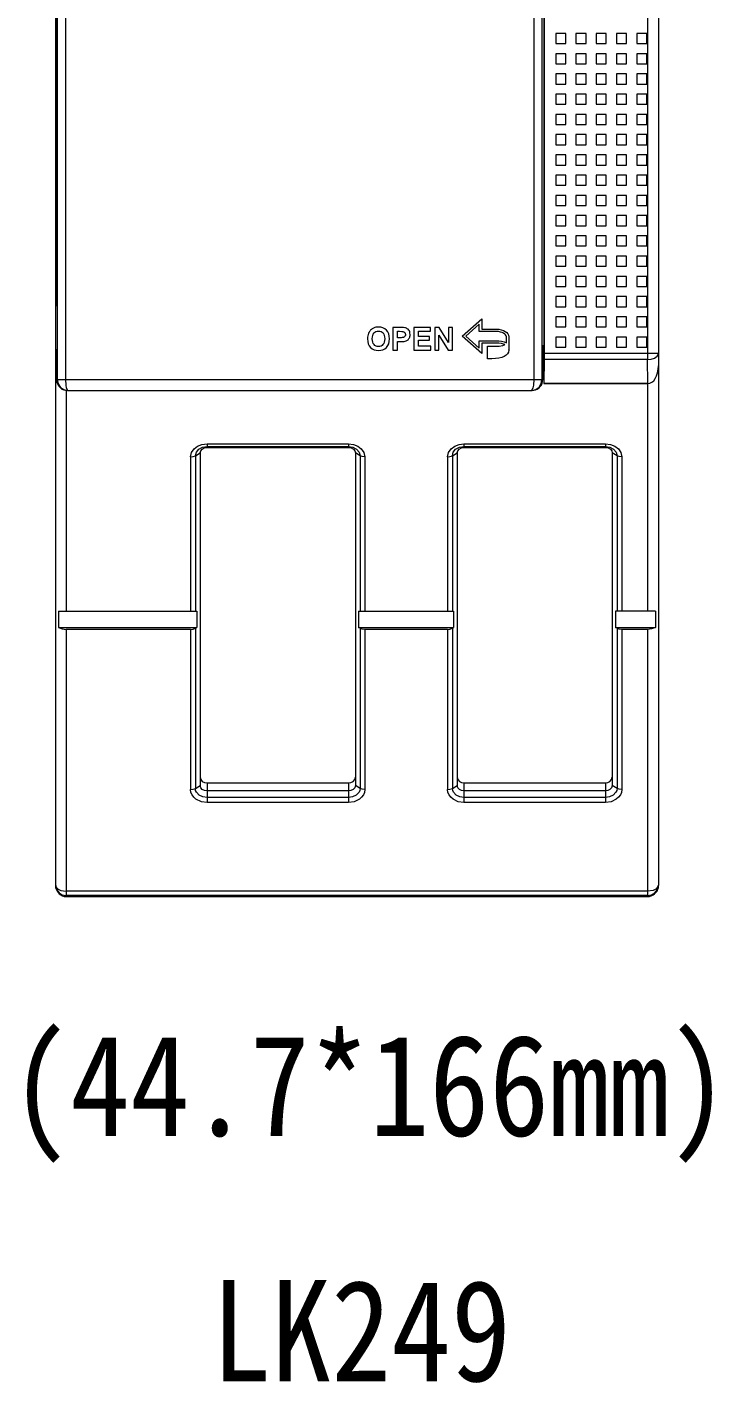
# Model space of a CAD drawing. Header units: millimetres. Extents: x 33157 to 59611, y -29750 to 1750.
# Drawn here: x 54311 to 54361.8, y 277.2 to 377.6 of the extents above; entities that cross this region are included whole.
import ezdxf

# ---------------------------------------------------------------- set-up
doc = ezdxf.new("R2010")
doc.units = ezdxf.units.MM
doc.layers.get('0').update_dxf_attribs({"lineweight": 18})
doc.styles.add('STYLE1', font='')
doc.styles.get('STYLE1').set_extended_font_data('宋体')

msp = doc.modelspace()

# ---------------------------------------------------------------- linework, layer by layer
at = {"lineweight": 9}
for p, q in [((54313.1, 478.4), (54313.1, 314)), ((54349.31, 478.4), (54349.31, 351.24)), ((54357, 474.19), (54357, 352.98)), ((54357.8, 473.39), (54357.8, 353.46)), ((54313.16, 412.2), (54313.16, 357)), ((54313.23, 412.2), (54313.23, 351.5)), ((54349.17, 412.2), (54349.17, 351.5)), ((54349.31, 412.2), (54349.31, 354.02)), ((54349.32, 412.61), (54349.32, 353.46)), ((54313.85, 411.64), (54313.85, 351.5)), ((54348.57, 411.64), (54348.57, 351.5)), ((54313.22, 356.99), (54313.22, 353.7)), ((54313.19, 353.7), (54313.19, 351.5)), ((54349.23, 354), (54349.23, 351.5)), ((54349.32, 353.46), (54349.32, 352.98)), ((54357.8, 353.46), (54357.8, 352.52)), ((54357.8, 352.52), (54357.8, 314)), ((54313.9, 350.7), (54313.9, 334.33)), ((54349.31, 351.24), (54349.31, 351.2)), ((54357, 351.2), (54357, 334.33)), ((54324.34, 346.75), (54324.34, 346.48)), ((54334.82, 346.75), (54334.82, 346.48)), ((54343.38, 346.75), (54343.38, 346.48)), ((54353.88, 346.75), (54353.88, 346.48)), ((54323.12, 345.78), (54323.12, 334.33)), ((54323.48, 345.86), (54323.48, 334.33)), ((54323.83, 346.07), (54323.83, 321.42)), ((54335.34, 346.07), (54335.34, 321.42)), ((54335.68, 345.86), (54335.68, 334.33)), ((54336.03, 345.78), (54336.03, 334.33)), ((54342.17, 345.78), (54342.17, 334.33)), ((54342.53, 345.86), (54342.53, 334.33)), ((54342.88, 346.07), (54342.88, 321.42)), ((54354.38, 346.07), (54354.38, 321.42)), ((54354.74, 345.86), (54354.74, 334.33)), ((54355.09, 345.78), (54355.09, 334.33)), ((54313.33, 334.33), (54313.33, 333.13)), ((54323.58, 334.33), (54323.58, 333.13)), ((54335.58, 334.33), (54335.58, 333.13)), ((54342.62, 334.33), (54342.62, 333.13)), ((54354.63, 334.33), (54354.63, 333.13)), ((54357.59, 334.33), (54357.59, 333.13)), ((54313.9, 332.98), (54313.9, 313.2)), ((54323.12, 332.98), (54323.12, 321.12)), ((54323.48, 333.07), (54323.48, 321.21)), ((54335.68, 333.07), (54335.68, 321.21)), ((54336.03, 332.98), (54336.03, 321.12)), ((54342.17, 332.98), (54342.17, 321.12)), ((54342.53, 333.07), (54342.53, 321.21)), ((54354.74, 333.07), (54354.74, 321.21)), ((54355.09, 332.98), (54355.09, 321.12)), ((54357, 332.98), (54357, 313.2)), ((54324.34, 321.62), (54324.34, 320.16)), ((54334.82, 321.62), (54334.82, 320.16)), ((54343.38, 321.62), (54343.38, 320.16)), ((54353.88, 321.62), (54353.88, 320.16)), ((54357.8, 314.06), (54357.8, 314))]:
    msp.add_line(p, q, dxfattribs=at)
for points in [[(54350.19, 376.4), (54350.94, 376.4), (54350.94, 377.15), (54350.19, 377.15)], [(54351.69, 376.4), (54352.44, 376.4), (54352.44, 377.15), (54351.69, 377.15)], [(54353.19, 376.4), (54353.94, 376.4), (54353.94, 377.15), (54353.19, 377.15)], [(54354.69, 376.4), (54355.44, 376.4), (54355.44, 377.15), (54354.69, 377.15)], [(54356.19, 376.4), (54356.94, 376.4), (54356.94, 377.15), (54356.19, 377.15)], [(54350.19, 374.9), (54350.94, 374.9), (54350.94, 375.65), (54350.19, 375.65)], [(54351.69, 374.9), (54352.44, 374.9), (54352.44, 375.65), (54351.69, 375.65)], [(54353.19, 374.9), (54353.94, 374.9), (54353.94, 375.65), (54353.19, 375.65)], [(54354.69, 374.9), (54355.44, 374.9), (54355.44, 375.65), (54354.69, 375.65)], [(54356.19, 374.9), (54356.94, 374.9), (54356.94, 375.65), (54356.19, 375.65)], [(54350.19, 373.4), (54350.94, 373.4), (54350.94, 374.15), (54350.19, 374.15)], [(54351.69, 373.4), (54352.44, 373.4), (54352.44, 374.15), (54351.69, 374.15)], [(54353.19, 373.4), (54353.94, 373.4), (54353.94, 374.15), (54353.19, 374.15)], [(54354.69, 373.4), (54355.44, 373.4), (54355.44, 374.15), (54354.69, 374.15)], [(54356.19, 373.4), (54356.94, 373.4), (54356.94, 374.15), (54356.19, 374.15)], [(54350.19, 371.9), (54350.94, 371.9), (54350.94, 372.65), (54350.19, 372.65)], [(54351.69, 371.9), (54352.44, 371.9), (54352.44, 372.65), (54351.69, 372.65)], [(54353.19, 371.9), (54353.94, 371.9), (54353.94, 372.65), (54353.19, 372.65)], [(54354.69, 371.9), (54355.44, 371.9), (54355.44, 372.65), (54354.69, 372.65)], [(54356.19, 371.9), (54356.94, 371.9), (54356.94, 372.65), (54356.19, 372.65)], [(54350.19, 370.4), (54350.94, 370.4), (54350.94, 371.15), (54350.19, 371.15)], [(54351.69, 370.4), (54352.44, 370.4), (54352.44, 371.15), (54351.69, 371.15)], [(54353.19, 370.4), (54353.94, 370.4), (54353.94, 371.15), (54353.19, 371.15)], [(54354.69, 370.4), (54355.44, 370.4), (54355.44, 371.15), (54354.69, 371.15)], [(54356.19, 370.4), (54356.94, 370.4), (54356.94, 371.15), (54356.19, 371.15)], [(54350.19, 368.9), (54350.94, 368.9), (54350.94, 369.65), (54350.19, 369.65)], [(54351.69, 368.9), (54352.44, 368.9), (54352.44, 369.65), (54351.69, 369.65)], [(54353.19, 368.9), (54353.94, 368.9), (54353.94, 369.65), (54353.19, 369.65)], [(54354.69, 368.9), (54355.44, 368.9), (54355.44, 369.65), (54354.69, 369.65)], [(54356.19, 368.9), (54356.94, 368.9), (54356.94, 369.65), (54356.19, 369.65)], [(54350.19, 367.4), (54350.94, 367.4), (54350.94, 368.15), (54350.19, 368.15)], [(54351.69, 367.4), (54352.44, 367.4), (54352.44, 368.15), (54351.69, 368.15)], [(54353.19, 367.4), (54353.94, 367.4), (54353.94, 368.15), (54353.19, 368.15)], [(54354.69, 367.4), (54355.44, 367.4), (54355.44, 368.15), (54354.69, 368.15)], [(54356.19, 367.4), (54356.94, 367.4), (54356.94, 368.15), (54356.19, 368.15)], [(54350.19, 365.9), (54350.94, 365.9), (54350.94, 366.65), (54350.19, 366.65)], [(54351.69, 365.9), (54352.44, 365.9), (54352.44, 366.65), (54351.69, 366.65)], [(54353.19, 365.9), (54353.94, 365.9), (54353.94, 366.65), (54353.19, 366.65)], [(54354.69, 365.9), (54355.44, 365.9), (54355.44, 366.65), (54354.69, 366.65)], [(54356.19, 365.9), (54356.94, 365.9), (54356.94, 366.65), (54356.19, 366.65)], [(54350.19, 364.4), (54350.94, 364.4), (54350.94, 365.15), (54350.19, 365.15)], [(54351.69, 364.4), (54352.44, 364.4), (54352.44, 365.15), (54351.69, 365.15)], [(54353.19, 364.4), (54353.94, 364.4), (54353.94, 365.15), (54353.19, 365.15)], [(54354.69, 364.4), (54355.44, 364.4), (54355.44, 365.15), (54354.69, 365.15)], [(54356.19, 364.4), (54356.94, 364.4), (54356.94, 365.15), (54356.19, 365.15)], [(54350.19, 362.9), (54350.94, 362.9), (54350.94, 363.65), (54350.19, 363.65)], [(54351.69, 362.9), (54352.44, 362.9), (54352.44, 363.65), (54351.69, 363.65)], [(54353.19, 362.9), (54353.94, 362.9), (54353.94, 363.65), (54353.19, 363.65)], [(54354.69, 362.9), (54355.44, 362.9), (54355.44, 363.65), (54354.69, 363.65)], [(54356.19, 362.9), (54356.94, 362.9), (54356.94, 363.65), (54356.19, 363.65)], [(54350.19, 361.4), (54350.94, 361.4), (54350.94, 362.15), (54350.19, 362.15)], [(54351.69, 361.4), (54352.44, 361.4), (54352.44, 362.15), (54351.69, 362.15)], [(54353.19, 361.4), (54353.94, 361.4), (54353.94, 362.15), (54353.19, 362.15)], [(54354.69, 361.4), (54355.44, 361.4), (54355.44, 362.15), (54354.69, 362.15)], [(54356.19, 361.4), (54356.94, 361.4), (54356.94, 362.15), (54356.19, 362.15)], [(54350.19, 359.9), (54350.94, 359.9), (54350.94, 360.65), (54350.19, 360.65)], [(54351.69, 359.9), (54352.44, 359.9), (54352.44, 360.65), (54351.69, 360.65)], [(54353.19, 359.9), (54353.94, 359.9), (54353.94, 360.65), (54353.19, 360.65)], [(54354.69, 359.9), (54355.44, 359.9), (54355.44, 360.65), (54354.69, 360.65)], [(54356.19, 359.9), (54356.94, 359.9), (54356.94, 360.65), (54356.19, 360.65)], [(54350.19, 358.4), (54350.94, 358.4), (54350.94, 359.15), (54350.19, 359.15)], [(54351.69, 358.4), (54352.44, 358.4), (54352.44, 359.15), (54351.69, 359.15)], [(54353.19, 358.4), (54353.94, 358.4), (54353.94, 359.15), (54353.19, 359.15)], [(54354.69, 358.4), (54355.44, 358.4), (54355.44, 359.15), (54354.69, 359.15)], [(54356.19, 358.4), (54356.94, 358.4), (54356.94, 359.15), (54356.19, 359.15)], [(54350.19, 356.9), (54350.94, 356.9), (54350.94, 357.65), (54350.19, 357.65)], [(54351.69, 356.9), (54352.44, 356.9), (54352.44, 357.65), (54351.69, 357.65)], [(54353.19, 356.9), (54353.94, 356.9), (54353.94, 357.65), (54353.19, 357.65)], [(54354.69, 356.9), (54355.44, 356.9), (54355.44, 357.65), (54354.69, 357.65)], [(54356.19, 356.9), (54356.94, 356.9), (54356.94, 357.65), (54356.19, 357.65)], [(54350.19, 355.4), (54350.94, 355.4), (54350.94, 356.15), (54350.19, 356.15)], [(54351.69, 355.4), (54352.44, 355.4), (54352.44, 356.15), (54351.69, 356.15)], [(54353.19, 355.4), (54353.94, 355.4), (54353.94, 356.15), (54353.19, 356.15)], [(54354.69, 355.4), (54355.44, 355.4), (54355.44, 356.15), (54354.69, 356.15)], [(54356.19, 355.4), (54356.94, 355.4), (54356.94, 356.15), (54356.19, 356.15)], [(54350.19, 353.9), (54350.94, 353.9), (54350.94, 354.65), (54350.19, 354.65)], [(54351.69, 353.9), (54352.44, 353.9), (54352.44, 354.65), (54351.69, 354.65)], [(54353.19, 353.9), (54353.94, 353.9), (54353.94, 354.65), (54353.19, 354.65)], [(54354.69, 353.9), (54355.44, 353.9), (54355.44, 354.65), (54354.69, 354.65)], [(54356.19, 353.9), (54356.94, 353.9), (54356.94, 354.65), (54356.19, 354.65)]]:
    msp.add_lwpolyline(points, close=True)
for points in [[(54313.16, 357), (54313.16, 357), (54313.22, 356.99), (54313.22, 356.99)], [(54313.22, 353.7), (54313.22, 353.7), (54313.19, 353.7), (54313.19, 353.7)], [(54349.31, 354.02), (54349.31, 354.02), (54349.23, 354), (54349.23, 354)], [(54313.19, 353.46), (54313.19, 353.46), (54313.1, 353.46), (54313.1, 353.46)], [(54313.1, 353.46), (54313.1, 353.46), (54313.17, 353.26), (54313.17, 353.26)], [(54349.23, 353.46), (54349.23, 353.46), (54349.31, 353.46), (54349.31, 353.46)], [(54349.23, 352.98), (54349.23, 352.98), (54349.31, 352.98), (54349.31, 352.98)], [(54349.32, 353.46), (54349.32, 353.46), (54357.8, 353.46), (54357.8, 353.46)], [(54357, 352.98), (54357, 352.98), (54349.32, 352.98), (54349.32, 352.98)], [(54349.32, 352.98), (54349.32, 352.98), (54349.31, 351.2), (54349.31, 351.2)], [(54357.02, 351.2), (54357.02, 351.2), (54357, 352.98), (54357, 352.98)], [(54313.19, 351.5), (54313.19, 351.5), (54349.23, 351.5), (54349.23, 351.5)], [(54313.99, 350.7), (54313.99, 350.7), (54348.43, 350.7), (54348.43, 350.7)], [(54314, 350.71), (54314, 350.71), (54314.03, 350.7), (54314.03, 350.7)], [(54348.42, 350.71), (54348.42, 350.71), (54348.37, 350.7), (54348.37, 350.7)], [(54348.37, 350.7), (54348.37, 350.7), (54348.43, 350.7), (54348.43, 350.7)], [(54357, 351.2), (54357, 351.2), (54349.31, 351.24), (54349.31, 351.24)], [(54349.31, 351.2), (54349.31, 351.2), (54357.02, 351.2), (54357.02, 351.2)], [(54323.96, 346.69), (54323.96, 346.69), (54324.34, 346.75), (54324.34, 346.75)], [(54324.34, 346.75), (54324.34, 346.75), (54334.82, 346.75), (54334.82, 346.75)], [(54334.82, 346.75), (54334.82, 346.75), (54335.2, 346.69), (54335.2, 346.69)], [(54343.02, 346.69), (54343.02, 346.69), (54343.38, 346.75), (54343.38, 346.75)], [(54343.38, 346.75), (54343.38, 346.75), (54353.88, 346.75), (54353.88, 346.75)], [(54353.88, 346.75), (54353.88, 346.75), (54354.26, 346.69), (54354.26, 346.69)], [(54323.48, 345.86), (54323.48, 345.86), (54323.83, 346.07), (54323.83, 346.07)], [(54323.74, 346.34), (54323.74, 346.34), (54324.01, 346.49), (54324.01, 346.49)], [(54324.01, 346.49), (54324.01, 346.49), (54324.34, 346.55), (54324.34, 346.55)], [(54324.34, 346.55), (54324.34, 346.55), (54334.82, 346.55), (54334.82, 346.55)], [(54324.34, 346.48), (54324.34, 346.48), (54334.82, 346.48), (54334.82, 346.48)], [(54334.82, 346.55), (54334.82, 346.55), (54335.16, 346.49), (54335.16, 346.49)], [(54335.16, 346.49), (54335.16, 346.49), (54335.43, 346.34), (54335.43, 346.34)], [(54335.68, 345.86), (54335.68, 345.86), (54335.34, 346.07), (54335.34, 346.07)], [(54342.53, 345.86), (54342.53, 345.86), (54342.88, 346.07), (54342.88, 346.07)], [(54342.77, 346.34), (54342.77, 346.34), (54343.06, 346.49), (54343.06, 346.49)], [(54343.06, 346.49), (54343.06, 346.49), (54343.38, 346.55), (54343.38, 346.55)], [(54343.38, 346.55), (54343.38, 346.55), (54353.88, 346.55), (54353.88, 346.55)], [(54343.38, 346.48), (54343.38, 346.48), (54353.88, 346.48), (54353.88, 346.48)], [(54353.88, 346.55), (54353.88, 346.55), (54354.21, 346.49), (54354.21, 346.49)], [(54354.21, 346.49), (54354.21, 346.49), (54354.48, 346.34), (54354.48, 346.34)], [(54354.74, 345.86), (54354.74, 345.86), (54354.38, 346.07), (54354.38, 346.07)], [(54313.33, 334.33), (54313.33, 334.33), (54323.58, 334.33), (54323.58, 334.33)], [(54335.58, 334.33), (54335.58, 334.33), (54342.62, 334.33), (54342.62, 334.33)], [(54357.59, 334.33), (54357.59, 334.33), (54354.63, 334.33), (54354.63, 334.33)], [(54313.33, 333.13), (54313.33, 333.13), (54323.58, 333.13), (54323.58, 333.13)], [(54323.12, 332.98), (54323.12, 332.98), (54313.9, 332.98), (54313.9, 332.98)], [(54323.48, 333.07), (54323.48, 333.07), (54323.58, 333.13), (54323.58, 333.13)], [(54335.58, 333.13), (54335.58, 333.13), (54342.62, 333.13), (54342.62, 333.13)], [(54335.68, 333.07), (54335.68, 333.07), (54335.58, 333.13), (54335.58, 333.13)], [(54342.17, 332.98), (54342.17, 332.98), (54336.03, 332.98), (54336.03, 332.98)], [(54342.53, 333.07), (54342.53, 333.07), (54342.62, 333.13), (54342.62, 333.13)], [(54354.63, 333.13), (54354.63, 333.13), (54357.59, 333.13), (54357.59, 333.13)], [(54354.74, 333.07), (54354.74, 333.07), (54354.63, 333.13), (54354.63, 333.13)], [(54357, 332.98), (54357, 332.98), (54355.09, 332.98), (54355.09, 332.98)], [(54324.34, 321.62), (54324.34, 321.62), (54334.82, 321.62), (54334.82, 321.62)], [(54343.38, 321.62), (54343.38, 321.62), (54353.88, 321.62), (54353.88, 321.62)], [(54323.48, 321.21), (54323.48, 321.21), (54323.83, 321.42), (54323.83, 321.42)], [(54334.82, 321.03), (54334.82, 321.03), (54324.34, 321.03), (54324.34, 321.03)], [(54334.82, 320.53), (54334.82, 320.53), (54324.34, 320.53), (54324.34, 320.53)], [(54335.68, 321.21), (54335.68, 321.21), (54335.34, 321.42), (54335.34, 321.42)], [(54342.53, 321.21), (54342.53, 321.21), (54342.88, 321.42), (54342.88, 321.42)], [(54353.88, 321.03), (54353.88, 321.03), (54343.38, 321.03), (54343.38, 321.03)], [(54353.88, 320.53), (54353.88, 320.53), (54343.38, 320.53), (54343.38, 320.53)], [(54354.74, 321.21), (54354.74, 321.21), (54354.38, 321.42), (54354.38, 321.42)], [(54334.82, 320.16), (54334.82, 320.16), (54324.34, 320.16), (54324.34, 320.16)], [(54353.88, 320.16), (54353.88, 320.16), (54343.38, 320.16), (54343.38, 320.16)], [(54313.1, 314.06), (54313.1, 314.06), (54313.16, 313.88), (54313.16, 313.88)], [(54313.1, 314.06), (54313.1, 314.06), (54313.11, 314), (54313.11, 314)], [(54357, 313.58), (54357, 313.58), (54313.9, 313.58), (54313.9, 313.58)], [(54357.8, 314.06), (54357.8, 314.06), (54357.74, 313.88), (54357.74, 313.88)], [(54357, 313.27), (54357, 313.27), (54313.9, 313.27), (54313.9, 313.27)], [(54313.9, 313.2), (54313.9, 313.2), (54357, 313.2), (54357, 313.2)]]:
    msp.add_open_spline(points, degree=3, dxfattribs=at)
for points, knots in [([(54346.71, 353.68), (54346.71, 353.68), (54346.71, 354.67), (54346.71, 354.67), (54346.7, 354.98), (54346.33, 355.24), (54345.77, 355.24), (54345.77, 355.24), (54344.7, 355.24), (54344.7, 355.24), (54344.7, 355.24), (54344.7, 355.99), (54344.7, 355.99), (54344.7, 355.99), (54343.25, 354.72), (54343.25, 354.72), (54343.25, 354.72), (54344.7, 353.44), (54344.7, 353.44), (54344.7, 353.44), (54344.7, 354.2), (54344.7, 354.2), (54344.7, 354.2), (54345.77, 354.2), (54345.77, 354.2), (54346.03, 354.2), (54346.35, 354.16), (54346.41, 354.09), (54346.41, 354.09), (54346.37, 353.97), (54345.45, 353.97), (54345.34, 353.97), (54345.14, 353.97), (54345.14, 353.97), (54345.14, 353.97), (54345.14, 353.05), (54345.14, 353.05), (54345.14, 353.05), (54345.45, 353.05), (54345.45, 353.05), (54346.21, 353.05), (54346.71, 353.3), (54346.71, 353.67), (54346.71, 353.72), (54346.7, 353.73), (54346.71, 353.68)], [0, 0, 0, 0, 135885.556681, 135885.556681, 135885.556681, 271771.113363, 271771.113363, 271771.113363, 407656.670044, 407656.670044, 407656.670044, 543542.226725, 543542.226725, 543542.226725, 679427.783407, 679427.783407, 679427.783407, 815313.340088, 815313.340088, 815313.340088, 951198.896769, 951198.896769, 951198.896769, 1087084.453451, 1087084.453451, 1087084.453451, 1222970.010132, 1222970.010132, 1222970.010132, 1358855.566813, 1358855.566813, 1358855.566813, 1494741.123495, 1494741.123495, 1494741.123495, 1630626.680176, 1630626.680176, 1630626.680176, 1766512.236857, 1766512.236857, 1766512.236857, 1902397.793539, 1902397.793539, 1902397.793539, 2038283.35022, 2038283.35022, 2038283.35022, 2038283.35022]), ([(54336.24, 354.51), (54336.24, 354.68), (54336.27, 354.83), (54336.32, 354.94), (54336.36, 355.03), (54336.41, 355.1), (54336.47, 355.17), (54336.54, 355.24), (54336.61, 355.29), (54336.69, 355.32), (54336.79, 355.37), (54336.91, 355.39), (54337.05, 355.39), (54337.29, 355.39), (54337.49, 355.31), (54337.64, 355.16), (54337.79, 355.01), (54337.86, 354.79), (54337.86, 354.52), (54337.86, 354.25), (54337.79, 354.04), (54337.64, 353.89), (54337.49, 353.73), (54337.3, 353.66), (54337.05, 353.66), (54336.81, 353.66), (54336.61, 353.73), (54336.46, 353.88), (54336.32, 354.04), (54336.24, 354.25), (54336.24, 354.51)], [0, 0, 0, 0, 138412.33824, 138412.33824, 138412.33824, 276824.676481, 276824.676481, 276824.676481, 415237.014721, 415237.014721, 415237.014721, 553649.352961, 553649.352961, 553649.352961, 692061.691202, 692061.691202, 692061.691202, 830474.029442, 830474.029442, 830474.029442, 968886.367683, 968886.367683, 968886.367683, 1107298.705923, 1107298.705923, 1107298.705923, 1245711.044163, 1245711.044163, 1245711.044163, 1384123.382404, 1384123.382404, 1384123.382404, 1384123.382404]), ([(54336.59, 354.52), (54336.59, 354.33), (54336.63, 354.19), (54336.72, 354.09), (54336.81, 353.99), (54336.92, 353.95), (54337.05, 353.95), (54337.19, 353.95), (54337.3, 353.99), (54337.38, 354.09), (54337.47, 354.19), (54337.51, 354.33), (54337.51, 354.53), (54337.51, 354.72), (54337.47, 354.86), (54337.39, 354.96), (54337.3, 355.05), (54337.19, 355.1), (54337.05, 355.1), (54336.91, 355.1), (54336.8, 355.05), (54336.72, 354.96), (54336.63, 354.86), (54336.59, 354.72), (54336.59, 354.52)], [0, 0, 0, 0, 140328.335809, 140328.335809, 140328.335809, 280656.671618, 280656.671618, 280656.671618, 420985.007428, 420985.007428, 420985.007428, 561313.343237, 561313.343237, 561313.343237, 701641.679046, 701641.679046, 701641.679046, 841970.014855, 841970.014855, 841970.014855, 982298.350665, 982298.350665, 982298.350665, 1122626.686474, 1122626.686474, 1122626.686474, 1122626.686474]), ([(54338.12, 353.69), (54338.12, 353.69), (54338.12, 355.36), (54338.12, 355.36), (54338.12, 355.36), (54338.66, 355.36), (54338.66, 355.36), (54338.86, 355.36), (54339, 355.35), (54339.06, 355.33), (54339.15, 355.31), (54339.23, 355.25), (54339.3, 355.17), (54339.36, 355.09), (54339.39, 354.98), (54339.39, 354.84), (54339.39, 354.74), (54339.38, 354.66), (54339.34, 354.59), (54339.3, 354.52), (54339.26, 354.46), (54339.2, 354.42), (54339.14, 354.38), (54339.08, 354.35), (54339.02, 354.34), (54338.94, 354.33), (54338.83, 354.32), (54338.68, 354.32), (54338.68, 354.32), (54338.46, 354.32), (54338.46, 354.32), (54338.46, 354.32), (54338.46, 353.69), (54338.46, 353.69), (54338.46, 353.69), (54338.12, 353.69), (54338.12, 353.69)], [0, 0, 0, 0, 137138.977666, 137138.977666, 137138.977666, 274277.955332, 274277.955332, 274277.955332, 411416.932998, 411416.932998, 411416.932998, 548555.910664, 548555.910664, 548555.910664, 685694.88833, 685694.88833, 685694.88833, 822833.865996, 822833.865996, 822833.865996, 959972.843662, 959972.843662, 959972.843662, 1097111.821328, 1097111.821328, 1097111.821328, 1234250.798994, 1234250.798994, 1234250.798994, 1371389.77666, 1371389.77666, 1371389.77666, 1508528.754326, 1508528.754326, 1508528.754326, 1645667.731992, 1645667.731992, 1645667.731992, 1645667.731992]), ([(54338.46, 355.08), (54338.46, 355.08), (54338.46, 354.6), (54338.46, 354.6), (54338.46, 354.6), (54338.64, 354.6), (54338.64, 354.6), (54338.77, 354.6), (54338.86, 354.61), (54338.91, 354.63), (54338.95, 354.64), (54338.99, 354.67), (54339.01, 354.71), (54339.04, 354.75), (54339.05, 354.79), (54339.05, 354.84), (54339.05, 354.9), (54339.03, 354.95), (54339, 354.99), (54338.96, 355.03), (54338.92, 355.05), (54338.86, 355.06), (54338.82, 355.07), (54338.74, 355.08), (54338.62, 355.08), (54338.62, 355.08), (54338.46, 355.08), (54338.46, 355.08)], [0, 0, 0, 0, 139288.476425, 139288.476425, 139288.476425, 278576.95285, 278576.95285, 278576.95285, 417865.429275, 417865.429275, 417865.429275, 557153.9057, 557153.9057, 557153.9057, 696442.382125, 696442.382125, 696442.382125, 835730.85855, 835730.85855, 835730.85855, 975019.334975, 975019.334975, 975019.334975, 1114307.8114, 1114307.8114, 1114307.8114, 1253596.287825, 1253596.287825, 1253596.287825, 1253596.287825]), ([(54339.67, 353.69), (54339.67, 353.69), (54339.67, 355.36), (54339.67, 355.36), (54339.67, 355.36), (54340.9, 355.36), (54340.9, 355.36), (54340.9, 355.36), (54340.9, 355.08), (54340.9, 355.08), (54340.9, 355.08), (54340.01, 355.08), (54340.01, 355.08), (54340.01, 355.08), (54340.01, 354.7), (54340.01, 354.7), (54340.01, 354.7), (54340.84, 354.7), (54340.84, 354.7), (54340.84, 354.7), (54340.84, 354.42), (54340.84, 354.42), (54340.84, 354.42), (54340.01, 354.42), (54340.01, 354.42), (54340.01, 354.42), (54340.01, 353.97), (54340.01, 353.97), (54340.01, 353.97), (54340.94, 353.97), (54340.94, 353.97), (54340.94, 353.97), (54340.94, 353.69), (54340.94, 353.69), (54340.94, 353.69), (54339.67, 353.69), (54339.67, 353.69)], [0, 0, 0, 0, 137141.022968, 137141.022968, 137141.022968, 274282.045936, 274282.045936, 274282.045936, 411423.068904, 411423.068904, 411423.068904, 548564.091872, 548564.091872, 548564.091872, 685705.11484, 685705.11484, 685705.11484, 822846.137808, 822846.137808, 822846.137808, 959987.160776, 959987.160776, 959987.160776, 1097128.183744, 1097128.183744, 1097128.183744, 1234269.206712, 1234269.206712, 1234269.206712, 1371410.22968, 1371410.22968, 1371410.22968, 1508551.252648, 1508551.252648, 1508551.252648, 1645692.275616, 1645692.275616, 1645692.275616, 1645692.275616]), ([(54341.22, 353.69), (54341.22, 353.69), (54341.22, 355.36), (54341.22, 355.36), (54341.22, 355.36), (54341.55, 355.36), (54341.55, 355.36), (54341.55, 355.36), (54342.23, 354.24), (54342.23, 354.24), (54342.23, 354.24), (54342.23, 355.36), (54342.23, 355.36), (54342.23, 355.36), (54342.54, 355.36), (54342.54, 355.36), (54342.54, 355.36), (54342.54, 353.69), (54342.54, 353.69), (54342.54, 353.69), (54342.21, 353.69), (54342.21, 353.69), (54342.21, 353.69), (54341.53, 354.79), (54341.53, 354.79), (54341.53, 354.79), (54341.53, 353.69), (54341.53, 353.69), (54341.53, 353.69), (54341.22, 353.69), (54341.22, 353.69)], [0, 0, 0, 0, 138422.18537, 138422.18537, 138422.18537, 276844.37074, 276844.37074, 276844.37074, 415266.55611, 415266.55611, 415266.55611, 553688.741481, 553688.741481, 553688.741481, 692110.926851, 692110.926851, 692110.926851, 830533.112221, 830533.112221, 830533.112221, 968955.297591, 968955.297591, 968955.297591, 1107377.482961, 1107377.482961, 1107377.482961, 1245799.668331, 1245799.668331, 1245799.668331, 1384221.853702, 1384221.853702, 1384221.853702, 1384221.853702]), ([(54344.7, 354.37), (54344.7, 354.37), (54344.52, 354.37), (54344.52, 354.37), (54344.52, 354.37), (54344.52, 354.2), (54344.52, 354.2), (54344.52, 354.2), (54344.52, 353.83), (54344.52, 353.83), (54344.52, 353.83), (54343.52, 354.72), (54343.52, 354.72), (54343.52, 354.72), (54344.52, 355.6), (54344.52, 355.6), (54344.52, 355.6), (54344.52, 355.24), (54344.52, 355.24), (54344.52, 355.24), (54344.52, 355.06), (54344.52, 355.06), (54344.52, 355.06), (54344.7, 355.06), (54344.7, 355.06), (54344.7, 355.06), (54345.77, 355.06), (54345.77, 355.06), (54346.25, 355.06), (54346.52, 354.86), (54346.53, 354.67), (54346.53, 354.67), (54346.53, 354.23), (54346.53, 354.23), (54346.31, 354.36), (54346.03, 354.37), (54345.77, 354.37), (54345.77, 354.37), (54344.7, 354.37), (54344.7, 354.37)], [0, 0, 0, 0, 136676.304215, 136676.304215, 136676.304215, 273352.608431, 273352.608431, 273352.608431, 410028.912646, 410028.912646, 410028.912646, 546705.216862, 546705.216862, 546705.216862, 683381.521077, 683381.521077, 683381.521077, 820057.825293, 820057.825293, 820057.825293, 956734.129508, 956734.129508, 956734.129508, 1093410.433724, 1093410.433724, 1093410.433724, 1230086.737939, 1230086.737939, 1230086.737939, 1366763.042155, 1366763.042155, 1366763.042155, 1503439.34637, 1503439.34637, 1503439.34637, 1640115.650586, 1640115.650586, 1640115.650586, 1776791.954801, 1776791.954801, 1776791.954801, 1776791.954801])]:
    msp.add_open_spline(points, degree=3, knots=knots)
for points, knots in [([(54357, 352.98), (54357, 352.98), (54357.26, 353.01), (54357.26, 353.01), (54357.26, 353.01), (54357.5, 353.08), (54357.5, 353.08), (54357.5, 353.08), (54357.7, 353.23), (54357.7, 353.23), (54357.7, 353.23), (54357.77, 353.34), (54357.77, 353.34), (54357.77, 353.34), (54357.8, 353.46), (54357.8, 353.46)], [0, 0, 0, 0, 146165.746572, 146165.746572, 146165.746572, 292331.493144, 292331.493144, 292331.493144, 438497.239717, 438497.239717, 438497.239717, 584662.986289, 584662.986289, 584662.986289, 730828.732861, 730828.732861, 730828.732861, 730828.732861]), ([(54357, 351.2), (54357, 351.2), (54357.17, 351.23), (54357.17, 351.23), (54357.17, 351.23), (54357.32, 351.3), (54357.32, 351.3), (54357.32, 351.3), (54357.45, 351.42), (54357.45, 351.42), (54357.45, 351.42), (54357.57, 351.59), (54357.57, 351.59), (54357.57, 351.59), (54357.67, 351.78), (54357.67, 351.78), (54357.67, 351.78), (54357.74, 352.01), (54357.74, 352.01), (54357.74, 352.01), (54357.79, 352.27), (54357.79, 352.27), (54357.79, 352.27), (54357.8, 352.52), (54357.8, 352.52)], [0, 0, 0, 0, 140385.647248, 140385.647248, 140385.647248, 280771.294496, 280771.294496, 280771.294496, 421156.941744, 421156.941744, 421156.941744, 561542.588992, 561542.588992, 561542.588992, 701928.23624, 701928.23624, 701928.23624, 842313.883487, 842313.883487, 842313.883487, 982699.530735, 982699.530735, 982699.530735, 1123085.177983, 1123085.177983, 1123085.177983, 1123085.177983]), ([(54357.02, 351.2), (54357.02, 351.2), (54357.17, 351.23), (54357.17, 351.23), (54357.17, 351.23), (54357.32, 351.3), (54357.32, 351.3), (54357.32, 351.3), (54357.45, 351.42), (54357.45, 351.42), (54357.45, 351.42), (54357.57, 351.59), (54357.57, 351.59), (54357.57, 351.59), (54357.67, 351.78), (54357.67, 351.78), (54357.67, 351.78), (54357.74, 352.01), (54357.74, 352.01), (54357.74, 352.01), (54357.79, 352.27), (54357.79, 352.27), (54357.79, 352.27), (54357.8, 352.52), (54357.8, 352.52)], [0, 0, 0, 0, 140385.667069, 140385.667069, 140385.667069, 280771.334139, 280771.334139, 280771.334139, 421157.001208, 421157.001208, 421157.001208, 561542.668278, 561542.668278, 561542.668278, 701928.335347, 701928.335347, 701928.335347, 842314.002416, 842314.002416, 842314.002416, 982699.669486, 982699.669486, 982699.669486, 1123085.336555, 1123085.336555, 1123085.336555, 1123085.336555]), ([(54313.19, 351.5), (54313.19, 351.5), (54313.19, 351.36), (54313.19, 351.36), (54313.19, 351.36), (54313.23, 351.23), (54313.23, 351.23), (54313.23, 351.23), (54313.3, 351.09), (54313.3, 351.09), (54313.3, 351.09), (54313.37, 350.98), (54313.37, 350.98), (54313.37, 350.98), (54313.48, 350.88), (54313.48, 350.88), (54313.48, 350.88), (54313.58, 350.8), (54313.58, 350.8), (54313.58, 350.8), (54313.72, 350.74), (54313.72, 350.74), (54313.72, 350.74), (54313.85, 350.71), (54313.85, 350.71), (54313.85, 350.71), (54313.99, 350.7), (54313.99, 350.7)], [0, 0, 0, 0, 139228.111854, 139228.111854, 139228.111854, 278456.223708, 278456.223708, 278456.223708, 417684.335561, 417684.335561, 417684.335561, 556912.447415, 556912.447415, 556912.447415, 696140.559269, 696140.559269, 696140.559269, 835368.671123, 835368.671123, 835368.671123, 974596.782977, 974596.782977, 974596.782977, 1113824.894831, 1113824.894831, 1113824.894831, 1253053.006685, 1253053.006685, 1253053.006685, 1253053.006685]), ([(54313.23, 351.5), (54313.23, 351.5), (54313.3, 351.18), (54313.3, 351.18), (54313.3, 351.18), (54313.48, 350.92), (54313.48, 350.92), (54313.48, 350.92), (54313.73, 350.76), (54313.73, 350.76), (54313.73, 350.76), (54314.03, 350.7), (54314.03, 350.7)], [0, 0, 0, 0, 149842.770137, 149842.770137, 149842.770137, 299685.540274, 299685.540274, 299685.540274, 449528.310411, 449528.310411, 449528.310411, 599371.080547, 599371.080547, 599371.080547, 599371.080547]), ([(54313.85, 351.5), (54313.85, 351.5), (54313.87, 351.09), (54313.87, 351.09), (54313.87, 351.09), (54313.91, 350.89), (54313.91, 350.89), (54313.91, 350.89), (54314, 350.71), (54314, 350.71)], [0, 0, 0, 0, 156282.568899, 156282.568899, 156282.568899, 312565.137798, 312565.137798, 312565.137798, 468847.706697, 468847.706697, 468847.706697, 468847.706697]), ([(54348.57, 351.5), (54348.57, 351.5), (54348.54, 351.09), (54348.54, 351.09), (54348.54, 351.09), (54348.49, 350.89), (54348.49, 350.89), (54348.49, 350.89), (54348.42, 350.71), (54348.42, 350.71)], [0, 0, 0, 0, 156382.464026, 156382.464026, 156382.464026, 312764.928052, 312764.928052, 312764.928052, 469147.392078, 469147.392078, 469147.392078, 469147.392078]), ([(54348.43, 350.7), (54348.43, 350.7), (54348.72, 350.77), (54348.72, 350.77), (54348.72, 350.77), (54348.96, 350.95), (54348.96, 350.95), (54348.96, 350.95), (54349.11, 351.2), (54349.11, 351.2), (54349.11, 351.2), (54349.17, 351.5), (54349.17, 351.5)], [0, 0, 0, 0, 149941.007265, 149941.007265, 149941.007265, 299882.014531, 299882.014531, 299882.014531, 449823.021796, 449823.021796, 449823.021796, 599764.029062, 599764.029062, 599764.029062, 599764.029062]), ([(54348.43, 350.7), (54348.43, 350.7), (54348.57, 350.71), (54348.57, 350.71), (54348.57, 350.71), (54348.7, 350.74), (54348.7, 350.74), (54348.7, 350.74), (54348.82, 350.8), (54348.82, 350.8), (54348.82, 350.8), (54348.95, 350.88), (54348.95, 350.88), (54348.95, 350.88), (54349.04, 350.98), (54349.04, 350.98), (54349.04, 350.98), (54349.13, 351.09), (54349.13, 351.09), (54349.13, 351.09), (54349.19, 351.23), (54349.19, 351.23), (54349.19, 351.23), (54349.22, 351.36), (54349.22, 351.36), (54349.22, 351.36), (54349.23, 351.5), (54349.23, 351.5)], [0, 0, 0, 0, 139319.654093, 139319.654093, 139319.654093, 278639.308186, 278639.308186, 278639.308186, 417958.962279, 417958.962279, 417958.962279, 557278.616373, 557278.616373, 557278.616373, 696598.270466, 696598.270466, 696598.270466, 835917.924559, 835917.924559, 835917.924559, 975237.578652, 975237.578652, 975237.578652, 1114557.232745, 1114557.232745, 1114557.232745, 1253876.886838, 1253876.886838, 1253876.886838, 1253876.886838]), ([(54323.12, 345.78), (54323.12, 345.78), (54323.19, 346.1), (54323.19, 346.1), (54323.19, 346.1), (54323.39, 346.37), (54323.39, 346.37), (54323.39, 346.37), (54323.64, 346.57), (54323.64, 346.57), (54323.64, 346.57), (54323.96, 346.69), (54323.96, 346.69)], [0, 0, 0, 0, 149876.826235, 149876.826235, 149876.826235, 299753.65247, 299753.65247, 299753.65247, 449630.478705, 449630.478705, 449630.478705, 599507.304939, 599507.304939, 599507.304939, 599507.304939]), ([(54335.2, 346.69), (54335.2, 346.69), (54335.52, 346.57), (54335.52, 346.57), (54335.52, 346.57), (54335.77, 346.37), (54335.77, 346.37), (54335.77, 346.37), (54335.97, 346.1), (54335.97, 346.1), (54335.97, 346.1), (54336.03, 345.78), (54336.03, 345.78)], [0, 0, 0, 0, 149910.57189, 149910.57189, 149910.57189, 299821.14378, 299821.14378, 299821.14378, 449731.715669, 449731.715669, 449731.715669, 599642.287559, 599642.287559, 599642.287559, 599642.287559]), ([(54342.17, 345.78), (54342.17, 345.78), (54342.25, 346.1), (54342.25, 346.1), (54342.25, 346.1), (54342.43, 346.37), (54342.43, 346.37), (54342.43, 346.37), (54342.7, 346.57), (54342.7, 346.57), (54342.7, 346.57), (54343.02, 346.69), (54343.02, 346.69)], [0, 0, 0, 0, 149929.554344, 149929.554344, 149929.554344, 299859.108687, 299859.108687, 299859.108687, 449788.663031, 449788.663031, 449788.663031, 599718.217375, 599718.217375, 599718.217375, 599718.217375]), ([(54354.26, 346.69), (54354.26, 346.69), (54354.56, 346.57), (54354.56, 346.57), (54354.56, 346.57), (54354.83, 346.37), (54354.83, 346.37), (54354.83, 346.37), (54355.02, 346.1), (54355.02, 346.1), (54355.02, 346.1), (54355.09, 345.78), (54355.09, 345.78)], [0, 0, 0, 0, 149963.304558, 149963.304558, 149963.304558, 299926.609116, 299926.609116, 299926.609116, 449889.913675, 449889.913675, 449889.913675, 599853.218233, 599853.218233, 599853.218233, 599853.218233]), ([(54323.12, 345.78), (54323.12, 345.78), (54323.31, 345.8), (54323.31, 345.8), (54323.31, 345.8), (54323.48, 345.86), (54323.48, 345.86)], [0, 0, 0, 0, 169023.014207, 169023.014207, 169023.014207, 338046.028415, 338046.028415, 338046.028415, 338046.028415]), ([(54323.48, 345.86), (54323.48, 345.86), (54323.55, 346.13), (54323.55, 346.13), (54323.55, 346.13), (54323.74, 346.34), (54323.74, 346.34)], [0, 0, 0, 0, 169023.355281, 169023.355281, 169023.355281, 338046.710561, 338046.710561, 338046.710561, 338046.710561]), ([(54323.83, 346.07), (54323.83, 346.07), (54323.87, 346.23), (54323.87, 346.23), (54323.87, 346.23), (54323.98, 346.35), (54323.98, 346.35)], [0, 0, 0, 0, 169024.237656, 169024.237656, 169024.237656, 338048.475313, 338048.475313, 338048.475313, 338048.475313]), ([(54323.98, 346.35), (54323.98, 346.35), (54324.14, 346.44), (54324.14, 346.44), (54324.14, 346.44), (54324.34, 346.48), (54324.34, 346.48)], [0, 0, 0, 0, 169024.695471, 169024.695471, 169024.695471, 338049.390943, 338049.390943, 338049.390943, 338049.390943]), ([(54334.82, 346.48), (54334.82, 346.48), (54335.02, 346.44), (54335.02, 346.44), (54335.02, 346.44), (54335.19, 346.35), (54335.19, 346.35)], [0, 0, 0, 0, 169058.551245, 169058.551245, 169058.551245, 338117.10249, 338117.10249, 338117.10249, 338117.10249]), ([(54335.19, 346.35), (54335.19, 346.35), (54335.29, 346.23), (54335.29, 346.23), (54335.29, 346.23), (54335.34, 346.07), (54335.34, 346.07)], [0, 0, 0, 0, 169059.702988, 169059.702988, 169059.702988, 338119.405976, 338119.405976, 338119.405976, 338119.405976]), ([(54335.43, 346.34), (54335.43, 346.34), (54335.61, 346.13), (54335.61, 346.13), (54335.61, 346.13), (54335.68, 345.86), (54335.68, 345.86)], [0, 0, 0, 0, 169060.654635, 169060.654635, 169060.654635, 338121.30927, 338121.30927, 338121.30927, 338121.30927]), ([(54336.03, 345.78), (54336.03, 345.78), (54335.85, 345.8), (54335.85, 345.8), (54335.85, 345.8), (54335.68, 345.86), (54335.68, 345.86)], [0, 0, 0, 0, 169062.169732, 169062.169732, 169062.169732, 338124.339464, 338124.339464, 338124.339464, 338124.339464]), ([(54342.17, 345.78), (54342.17, 345.78), (54342.35, 345.8), (54342.35, 345.8), (54342.35, 345.8), (54342.53, 345.86), (54342.53, 345.86)], [0, 0, 0, 0, 169082.476957, 169082.476957, 169082.476957, 338164.953913, 338164.953913, 338164.953913, 338164.953913]), ([(54342.53, 345.86), (54342.53, 345.86), (54342.59, 346.13), (54342.59, 346.13), (54342.59, 346.13), (54342.77, 346.34), (54342.77, 346.34)], [0, 0, 0, 0, 169082.797168, 169082.797168, 169082.797168, 338165.594335, 338165.594335, 338165.594335, 338165.594335]), ([(54342.88, 346.07), (54342.88, 346.07), (54342.93, 346.23), (54342.93, 346.23), (54342.93, 346.23), (54343.03, 346.35), (54343.03, 346.35)], [0, 0, 0, 0, 169083.71205, 169083.71205, 169083.71205, 338167.4241, 338167.4241, 338167.4241, 338167.4241]), ([(54343.03, 346.35), (54343.03, 346.35), (54343.2, 346.44), (54343.2, 346.44), (54343.2, 346.44), (54343.38, 346.48), (54343.38, 346.48)], [0, 0, 0, 0, 169084.16095, 169084.16095, 169084.16095, 338168.321901, 338168.321901, 338168.321901, 338168.321901]), ([(54353.88, 346.48), (54353.88, 346.48), (54354.07, 346.44), (54354.07, 346.44), (54354.07, 346.44), (54354.24, 346.35), (54354.24, 346.35)], [0, 0, 0, 0, 169118.025807, 169118.025807, 169118.025807, 338236.051614, 338236.051614, 338236.051614, 338236.051614]), ([(54354.24, 346.35), (54354.24, 346.35), (54354.35, 346.23), (54354.35, 346.23), (54354.35, 346.23), (54354.38, 346.07), (54354.38, 346.07)], [0, 0, 0, 0, 169119.166445, 169119.166445, 169119.166445, 338238.332891, 338238.332891, 338238.332891, 338238.332891]), ([(54354.48, 346.34), (54354.48, 346.34), (54354.66, 346.13), (54354.66, 346.13), (54354.66, 346.13), (54354.74, 345.86), (54354.74, 345.86)], [0, 0, 0, 0, 169120.129102, 169120.129102, 169120.129102, 338240.258203, 338240.258203, 338240.258203, 338240.258203]), ([(54355.09, 345.78), (54355.09, 345.78), (54354.9, 345.8), (54354.9, 345.8), (54354.9, 345.8), (54354.74, 345.86), (54354.74, 345.86)], [0, 0, 0, 0, 169121.644062, 169121.644062, 169121.644062, 338243.288123, 338243.288123, 338243.288123, 338243.288123]), ([(54313.33, 333.13), (54313.33, 333.13), (54313.61, 333.02), (54313.61, 333.02), (54313.61, 333.02), (54313.9, 332.98), (54313.9, 332.98)], [0, 0, 0, 0, 169012.344518, 169012.344518, 169012.344518, 338024.689037, 338024.689037, 338024.689037, 338024.689037]), ([(54323.12, 332.98), (54323.12, 332.98), (54323.31, 333.01), (54323.31, 333.01), (54323.31, 333.01), (54323.48, 333.07), (54323.48, 333.07)], [0, 0, 0, 0, 169042.800735, 169042.800735, 169042.800735, 338085.60147, 338085.60147, 338085.60147, 338085.60147]), ([(54336.03, 332.98), (54336.03, 332.98), (54335.85, 333.01), (54335.85, 333.01), (54335.85, 333.01), (54335.68, 333.07), (54335.68, 333.07)], [0, 0, 0, 0, 169081.956131, 169081.956131, 169081.956131, 338163.912262, 338163.912262, 338163.912262, 338163.912262]), ([(54342.17, 332.98), (54342.17, 332.98), (54342.35, 333.01), (54342.35, 333.01), (54342.35, 333.01), (54342.53, 333.07), (54342.53, 333.07)], [0, 0, 0, 0, 169102.2634, 169102.2634, 169102.2634, 338204.5268, 338204.5268, 338204.5268, 338204.5268]), ([(54355.09, 332.98), (54355.09, 332.98), (54354.9, 333.01), (54354.9, 333.01), (54354.9, 333.01), (54354.74, 333.07), (54354.74, 333.07)], [0, 0, 0, 0, 169141.430524, 169141.430524, 169141.430524, 338282.861048, 338282.861048, 338282.861048, 338282.861048]), ([(54357.59, 333.13), (54357.59, 333.13), (54357.3, 333.02), (54357.3, 333.02), (54357.3, 333.02), (54357, 332.98), (54357, 332.98)], [0, 0, 0, 0, 169148.661519, 169148.661519, 169148.661519, 338297.323038, 338297.323038, 338297.323038, 338297.323038]), ([(54323.83, 322.03), (54323.83, 322.03), (54323.87, 321.86), (54323.87, 321.86), (54323.87, 321.86), (54323.99, 321.73), (54323.99, 321.73), (54323.99, 321.73), (54324.16, 321.65), (54324.16, 321.65), (54324.16, 321.65), (54324.34, 321.62), (54324.34, 321.62)], [0, 0, 0, 0, 149912.307757, 149912.307757, 149912.307757, 299824.615514, 299824.615514, 299824.615514, 449736.923271, 449736.923271, 449736.923271, 599649.231028, 599649.231028, 599649.231028, 599649.231028]), ([(54334.82, 321.62), (54334.82, 321.62), (54335, 321.65), (54335, 321.65), (54335, 321.65), (54335.17, 321.73), (54335.17, 321.73), (54335.17, 321.73), (54335.29, 321.86), (54335.29, 321.86), (54335.29, 321.86), (54335.34, 322.03), (54335.34, 322.03)], [0, 0, 0, 0, 149943.219647, 149943.219647, 149943.219647, 299886.439294, 299886.439294, 299886.439294, 449829.658941, 449829.658941, 449829.658941, 599772.878588, 599772.878588, 599772.878588, 599772.878588]), ([(54342.88, 322.03), (54342.88, 322.03), (54342.93, 321.86), (54342.93, 321.86), (54342.93, 321.86), (54343.05, 321.73), (54343.05, 321.73), (54343.05, 321.73), (54343.21, 321.65), (54343.21, 321.65), (54343.21, 321.65), (54343.38, 321.62), (54343.38, 321.62)], [0, 0, 0, 0, 149965.044197, 149965.044197, 149965.044197, 299930.088394, 299930.088394, 299930.088394, 449895.13259, 449895.13259, 449895.13259, 599860.176787, 599860.176787, 599860.176787, 599860.176787]), ([(54353.88, 321.62), (54353.88, 321.62), (54354.06, 321.65), (54354.06, 321.65), (54354.06, 321.65), (54354.21, 321.73), (54354.21, 321.73), (54354.21, 321.73), (54354.33, 321.86), (54354.33, 321.86), (54354.33, 321.86), (54354.38, 322.03), (54354.38, 322.03)], [0, 0, 0, 0, 149995.942889, 149995.942889, 149995.942889, 299991.885777, 299991.885777, 299991.885777, 449987.828666, 449987.828666, 449987.828666, 599983.771555, 599983.771555, 599983.771555, 599983.771555]), ([(54323.12, 321.12), (54323.12, 321.12), (54323.31, 321.15), (54323.31, 321.15), (54323.31, 321.15), (54323.48, 321.21), (54323.48, 321.21)], [0, 0, 0, 0, 169061.140714, 169061.140714, 169061.140714, 338122.281428, 338122.281428, 338122.281428, 338122.281428]), ([(54324.34, 320.16), (54324.34, 320.16), (54323.92, 320.22), (54323.92, 320.22), (54323.92, 320.22), (54323.52, 320.4), (54323.52, 320.4), (54323.52, 320.4), (54323.37, 320.55), (54323.37, 320.55), (54323.37, 320.55), (54323.24, 320.72), (54323.24, 320.72), (54323.24, 320.72), (54323.15, 320.91), (54323.15, 320.91), (54323.15, 320.91), (54323.12, 321.12), (54323.12, 321.12)], [0, 0, 0, 0, 143528.961056, 143528.961056, 143528.961056, 287057.922112, 287057.922112, 287057.922112, 430586.883168, 430586.883168, 430586.883168, 574115.844225, 574115.844225, 574115.844225, 717644.805281, 717644.805281, 717644.805281, 861173.766337, 861173.766337, 861173.766337, 861173.766337]), ([(54324.34, 320.53), (54324.34, 320.53), (54324.04, 320.58), (54324.04, 320.58), (54324.04, 320.58), (54323.77, 320.7), (54323.77, 320.7), (54323.77, 320.7), (54323.55, 320.93), (54323.55, 320.93), (54323.55, 320.93), (54323.49, 321.06), (54323.49, 321.06), (54323.49, 321.06), (54323.48, 321.21), (54323.48, 321.21)], [0, 0, 0, 0, 146114.789549, 146114.789549, 146114.789549, 292229.579099, 292229.579099, 292229.579099, 438344.368648, 438344.368648, 438344.368648, 584459.158197, 584459.158197, 584459.158197, 730573.947747, 730573.947747, 730573.947747, 730573.947747]), ([(54324.34, 321.03), (54324.34, 321.03), (54324.16, 321.05), (54324.16, 321.05), (54324.16, 321.05), (54323.99, 321.12), (54323.99, 321.12), (54323.99, 321.12), (54323.87, 321.26), (54323.87, 321.26), (54323.87, 321.26), (54323.83, 321.42), (54323.83, 321.42)], [0, 0, 0, 0, 149913.416382, 149913.416382, 149913.416382, 299826.832764, 299826.832764, 299826.832764, 449740.249146, 449740.249146, 449740.249146, 599653.665527, 599653.665527, 599653.665527, 599653.665527]), ([(54335.34, 321.42), (54335.34, 321.42), (54335.29, 321.26), (54335.29, 321.26), (54335.29, 321.26), (54335.17, 321.12), (54335.17, 321.12), (54335.17, 321.12), (54335, 321.05), (54335, 321.05), (54335, 321.05), (54334.82, 321.03), (54334.82, 321.03)], [0, 0, 0, 0, 149944.088324, 149944.088324, 149944.088324, 299888.176648, 299888.176648, 299888.176648, 449832.264972, 449832.264972, 449832.264972, 599776.353297, 599776.353297, 599776.353297, 599776.353297]), ([(54335.68, 321.21), (54335.68, 321.21), (54335.67, 321.06), (54335.67, 321.06), (54335.67, 321.06), (54335.61, 320.93), (54335.61, 320.93), (54335.61, 320.93), (54335.4, 320.7), (54335.4, 320.7), (54335.4, 320.7), (54335.13, 320.58), (54335.13, 320.58), (54335.13, 320.58), (54334.82, 320.53), (54334.82, 320.53)], [0, 0, 0, 0, 146146.35932, 146146.35932, 146146.35932, 292292.718641, 292292.718641, 292292.718641, 438439.077961, 438439.077961, 438439.077961, 584585.437281, 584585.437281, 584585.437281, 730731.796602, 730731.796602, 730731.796602, 730731.796602]), ([(54336.03, 321.12), (54336.03, 321.12), (54336.02, 320.91), (54336.02, 320.91), (54336.02, 320.91), (54335.93, 320.72), (54335.93, 320.72), (54335.93, 320.72), (54335.79, 320.55), (54335.79, 320.55), (54335.79, 320.55), (54335.64, 320.4), (54335.64, 320.4), (54335.64, 320.4), (54335.25, 320.22), (54335.25, 320.22), (54335.25, 320.22), (54334.82, 320.16), (54334.82, 320.16)], [0, 0, 0, 0, 143561.524488, 143561.524488, 143561.524488, 287123.048976, 287123.048976, 287123.048976, 430684.573464, 430684.573464, 430684.573464, 574246.097952, 574246.097952, 574246.097952, 717807.622439, 717807.622439, 717807.622439, 861369.146927, 861369.146927, 861369.146927, 861369.146927]), ([(54336.03, 321.12), (54336.03, 321.12), (54335.85, 321.15), (54335.85, 321.15), (54335.85, 321.15), (54335.68, 321.21), (54335.68, 321.21)], [0, 0, 0, 0, 169100.296125, 169100.296125, 169100.296125, 338200.592251, 338200.592251, 338200.592251, 338200.592251]), ([(54342.17, 321.12), (54342.17, 321.12), (54342.35, 321.15), (54342.35, 321.15), (54342.35, 321.15), (54342.53, 321.21), (54342.53, 321.21)], [0, 0, 0, 0, 169120.603435, 169120.603435, 169120.603435, 338241.20687, 338241.20687, 338241.20687, 338241.20687]), ([(54343.38, 320.16), (54343.38, 320.16), (54342.96, 320.22), (54342.96, 320.22), (54342.96, 320.22), (54342.58, 320.4), (54342.58, 320.4), (54342.58, 320.4), (54342.41, 320.55), (54342.41, 320.55), (54342.41, 320.55), (54342.29, 320.72), (54342.29, 320.72), (54342.29, 320.72), (54342.2, 320.91), (54342.2, 320.91), (54342.2, 320.91), (54342.17, 321.12), (54342.17, 321.12)], [0, 0, 0, 0, 143579.441609, 143579.441609, 143579.441609, 287158.883219, 287158.883219, 287158.883219, 430738.324828, 430738.324828, 430738.324828, 574317.766437, 574317.766437, 574317.766437, 717897.208046, 717897.208046, 717897.208046, 861476.649656, 861476.649656, 861476.649656, 861476.649656]), ([(54343.38, 320.53), (54343.38, 320.53), (54343.08, 320.58), (54343.08, 320.58), (54343.08, 320.58), (54342.8, 320.7), (54342.8, 320.7), (54342.8, 320.7), (54342.61, 320.93), (54342.61, 320.93), (54342.61, 320.93), (54342.55, 321.06), (54342.55, 321.06), (54342.55, 321.06), (54342.53, 321.21), (54342.53, 321.21)], [0, 0, 0, 0, 146166.162341, 146166.162341, 146166.162341, 292332.324681, 292332.324681, 292332.324681, 438498.487022, 438498.487022, 438498.487022, 584664.649363, 584664.649363, 584664.649363, 730830.811704, 730830.811704, 730830.811704, 730830.811704]), ([(54343.38, 321.03), (54343.38, 321.03), (54343.21, 321.05), (54343.21, 321.05), (54343.21, 321.05), (54343.05, 321.12), (54343.05, 321.12), (54343.05, 321.12), (54342.93, 321.26), (54342.93, 321.26), (54342.93, 321.26), (54342.88, 321.42), (54342.88, 321.42)], [0, 0, 0, 0, 149966.165495, 149966.165495, 149966.165495, 299932.33099, 299932.33099, 299932.33099, 449898.496486, 449898.496486, 449898.496486, 599864.661981, 599864.661981, 599864.661981, 599864.661981]), ([(54355.09, 321.12), (54355.09, 321.12), (54355.06, 320.91), (54355.06, 320.91), (54355.06, 320.91), (54354.98, 320.72), (54354.98, 320.72), (54354.98, 320.72), (54354.84, 320.55), (54354.84, 320.55), (54354.84, 320.55), (54354.68, 320.4), (54354.68, 320.4), (54354.68, 320.4), (54354.3, 320.22), (54354.3, 320.22), (54354.3, 320.22), (54353.88, 320.16), (54353.88, 320.16)], [0, 0, 0, 0, 143612.000629, 143612.000629, 143612.000629, 287224.001257, 287224.001257, 287224.001257, 430836.001886, 430836.001886, 430836.001886, 574448.002515, 574448.002515, 574448.002515, 718060.003144, 718060.003144, 718060.003144, 861672.003772, 861672.003772, 861672.003772, 861672.003772]), ([(54354.38, 321.42), (54354.38, 321.42), (54354.33, 321.26), (54354.33, 321.26), (54354.33, 321.26), (54354.21, 321.12), (54354.21, 321.12), (54354.21, 321.12), (54354.06, 321.05), (54354.06, 321.05), (54354.06, 321.05), (54353.88, 321.03), (54353.88, 321.03)], [0, 0, 0, 0, 149996.800753, 149996.800753, 149996.800753, 299993.601507, 299993.601507, 299993.601507, 449990.40226, 449990.40226, 449990.40226, 599987.203013, 599987.203013, 599987.203013, 599987.203013]), ([(54354.74, 321.21), (54354.74, 321.21), (54354.71, 321.06), (54354.71, 321.06), (54354.71, 321.06), (54354.65, 320.93), (54354.65, 320.93), (54354.65, 320.93), (54354.45, 320.7), (54354.45, 320.7), (54354.45, 320.7), (54354.18, 320.58), (54354.18, 320.58), (54354.18, 320.58), (54353.88, 320.53), (54353.88, 320.53)], [0, 0, 0, 0, 146197.733705, 146197.733705, 146197.733705, 292395.46741, 292395.46741, 292395.46741, 438593.201115, 438593.201115, 438593.201115, 584790.93482, 584790.93482, 584790.93482, 730988.668525, 730988.668525, 730988.668525, 730988.668525]), ([(54355.09, 321.12), (54355.09, 321.12), (54354.9, 321.15), (54354.9, 321.15), (54354.9, 321.15), (54354.74, 321.21), (54354.74, 321.21)], [0, 0, 0, 0, 169159.770575, 169159.770575, 169159.770575, 338319.54115, 338319.54115, 338319.54115, 338319.54115]), ([(54313.1, 314), (54313.1, 314), (54313.11, 313.85), (54313.11, 313.85), (54313.11, 313.85), (54313.16, 313.73), (54313.16, 313.73), (54313.16, 313.73), (54313.22, 313.6), (54313.22, 313.6), (54313.22, 313.6), (54313.3, 313.49), (54313.3, 313.49), (54313.3, 313.49), (54313.39, 313.39), (54313.39, 313.39), (54313.39, 313.39), (54313.51, 313.31), (54313.51, 313.31), (54313.51, 313.31), (54313.63, 313.25), (54313.63, 313.25), (54313.63, 313.25), (54313.76, 313.2), (54313.76, 313.2), (54313.76, 313.2), (54313.9, 313.2), (54313.9, 313.2)], [0, 0, 0, 0, 139273.617214, 139273.617214, 139273.617214, 278547.234428, 278547.234428, 278547.234428, 417820.851643, 417820.851643, 417820.851643, 557094.468857, 557094.468857, 557094.468857, 696368.086071, 696368.086071, 696368.086071, 835641.703285, 835641.703285, 835641.703285, 974915.320499, 974915.320499, 974915.320499, 1114188.937714, 1114188.937714, 1114188.937714, 1253462.554928, 1253462.554928, 1253462.554928, 1253462.554928]), ([(54313.11, 314), (54313.11, 314), (54313.19, 313.72), (54313.19, 313.72), (54313.19, 313.72), (54313.37, 313.48), (54313.37, 313.48), (54313.37, 313.48), (54313.61, 313.33), (54313.61, 313.33), (54313.61, 313.33), (54313.9, 313.27), (54313.9, 313.27)], [0, 0, 0, 0, 149893.886646, 149893.886646, 149893.886646, 299787.773293, 299787.773293, 299787.773293, 449681.659939, 449681.659939, 449681.659939, 599575.546585, 599575.546585, 599575.546585, 599575.546585]), ([(54313.16, 313.88), (54313.16, 313.88), (54313.31, 313.75), (54313.31, 313.75), (54313.31, 313.75), (54313.51, 313.64), (54313.51, 313.64), (54313.51, 313.64), (54313.9, 313.58), (54313.9, 313.58)], [0, 0, 0, 0, 156328.662462, 156328.662462, 156328.662462, 312657.324923, 312657.324923, 312657.324923, 468985.987385, 468985.987385, 468985.987385, 468985.987385]), ([(54357, 313.27), (54357, 313.27), (54357.3, 313.33), (54357.3, 313.33), (54357.3, 313.33), (54357.54, 313.48), (54357.54, 313.48), (54357.54, 313.48), (54357.73, 313.72), (54357.73, 313.72), (54357.73, 313.72), (54357.8, 314), (54357.8, 314)], [0, 0, 0, 0, 150016.168091, 150016.168091, 150016.168091, 300032.336183, 300032.336183, 300032.336183, 450048.504274, 450048.504274, 450048.504274, 600064.672365, 600064.672365, 600064.672365, 600064.672365]), ([(54357, 313.2), (54357, 313.2), (54357.15, 313.2), (54357.15, 313.2), (54357.15, 313.2), (54357.27, 313.25), (54357.27, 313.25), (54357.27, 313.25), (54357.41, 313.31), (54357.41, 313.31), (54357.41, 313.31), (54357.51, 313.39), (54357.51, 313.39), (54357.51, 313.39), (54357.62, 313.49), (54357.62, 313.49), (54357.62, 313.49), (54357.7, 313.6), (54357.7, 313.6), (54357.7, 313.6), (54357.76, 313.73), (54357.76, 313.73), (54357.76, 313.73), (54357.8, 313.85), (54357.8, 313.85), (54357.8, 313.85), (54357.8, 314), (54357.8, 314)], [0, 0, 0, 0, 139387.405655, 139387.405655, 139387.405655, 278774.811309, 278774.811309, 278774.811309, 418162.216964, 418162.216964, 418162.216964, 557549.622619, 557549.622619, 557549.622619, 696937.028274, 696937.028274, 696937.028274, 836324.433928, 836324.433928, 836324.433928, 975711.839583, 975711.839583, 975711.839583, 1115099.245238, 1115099.245238, 1115099.245238, 1254486.650893, 1254486.650893, 1254486.650893, 1254486.650893]), ([(54357.74, 313.88), (54357.74, 313.88), (54357.6, 313.75), (54357.6, 313.75), (54357.6, 313.75), (54357.41, 313.64), (54357.41, 313.64), (54357.41, 313.64), (54357, 313.58), (54357, 313.58)], [0, 0, 0, 0, 156455.877982, 156455.877982, 156455.877982, 312911.755964, 312911.755964, 312911.755964, 469367.633946, 469367.633946, 469367.633946, 469367.633946])]:
    msp.add_open_spline(points, degree=3, knots=knots, dxfattribs=at)

# ---------------------------------------------------------------- texts
at = {"color": 0, "style": 'STYLE1', "width": 0.87}
for s, p in [('(44.7*166mm)', (54309.75, 295.46)), ('LK249', (54324.67, 277.28))]:
    msp.add_text(s, height=7.5, dxfattribs=at).set_placement(p)

doc.saveas('drawing.dxf')
